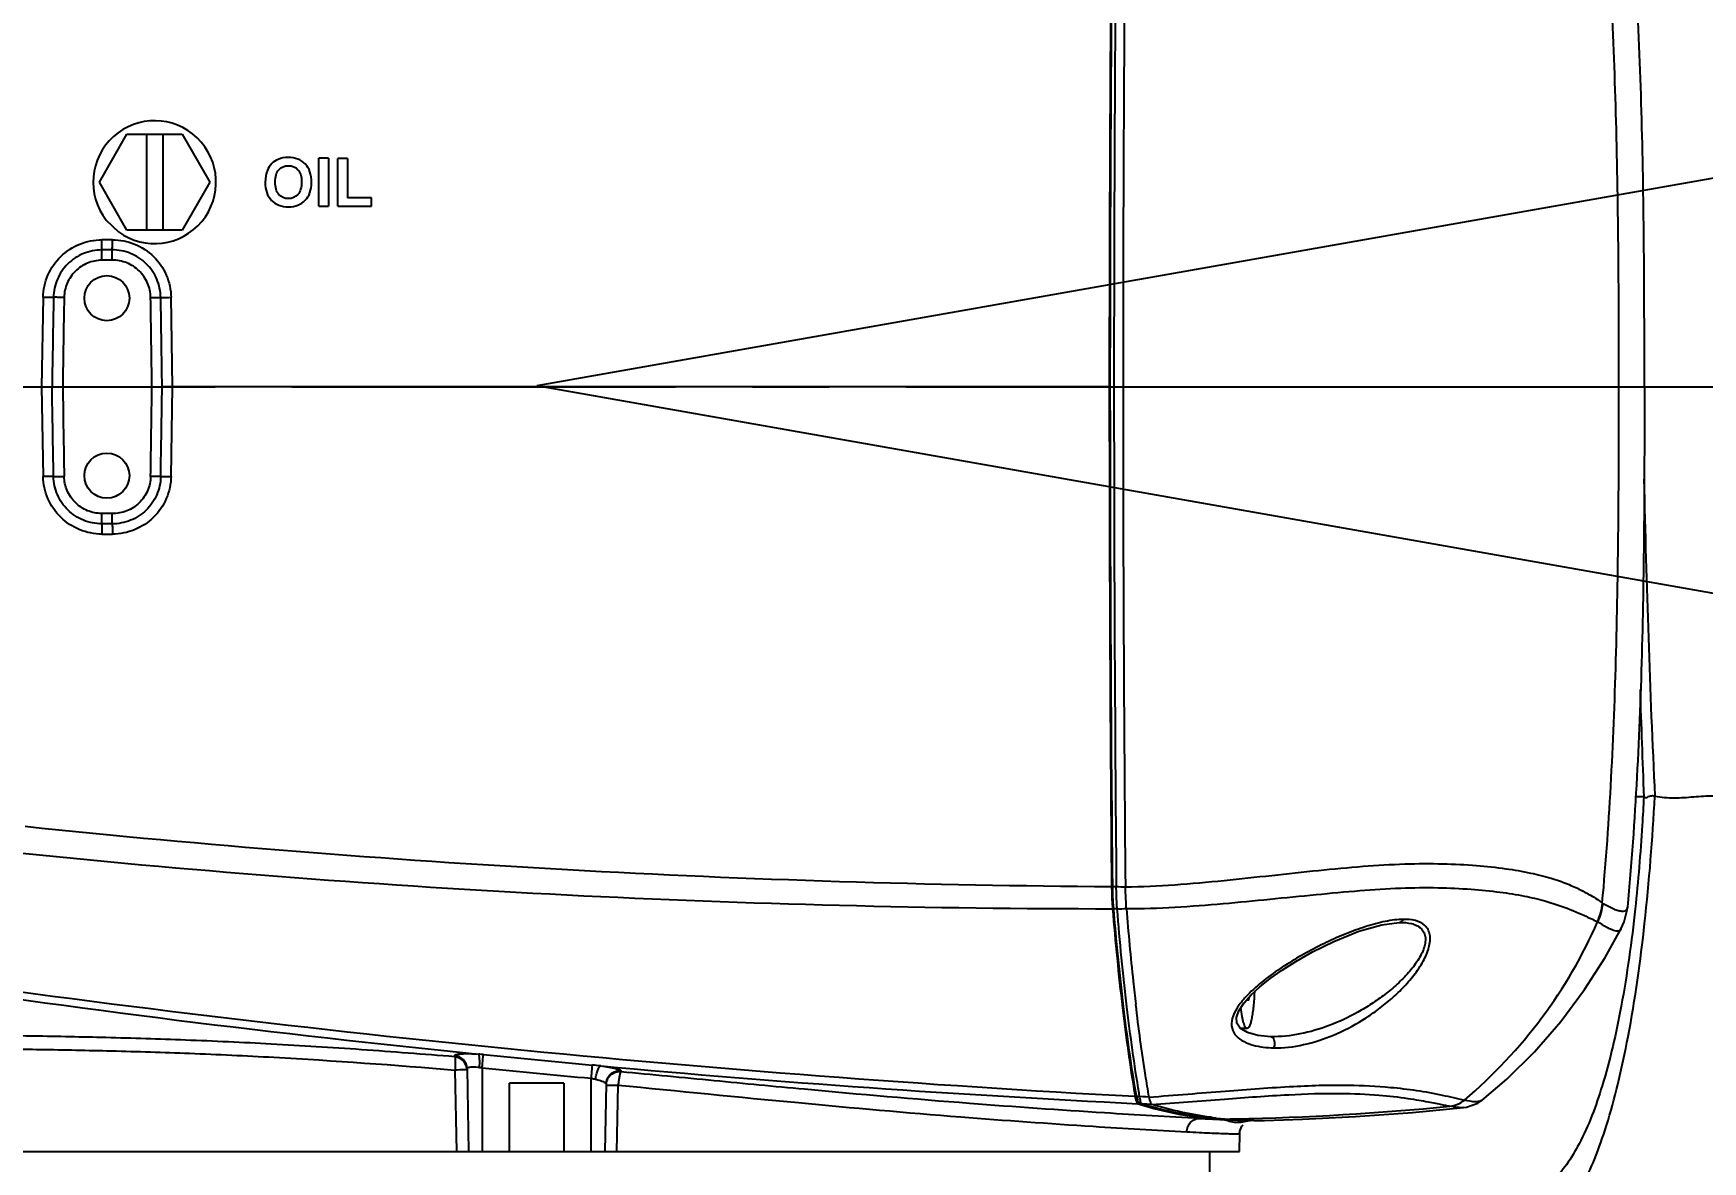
# Model space of a CAD drawing. Header units: millimetres. Extents: x 5828 to 6704, y 123 to 421.
# Drawn here: x 6604.49 to 6612.64, y 230.58 to 236.09 of the extents above; entities that cross this region are included whole.
import ezdxf

# ---------------------------------------------------------------- set-up
doc = ezdxf.new("R2010")
doc.units = ezdxf.units.MM
doc.linetypes.add('CENTER', pattern=[0.6, 0.375, -0.075, 0.075, -0.075])
for name, color, linetype in [('中心线', 7, 'Continuous'), ('外形图', 7, 'Continuous'), ('尺寸标注', 7, 'Continuous'), ('运动范围', 7, 'Continuous')]:
    doc.layers.add(name, color=color, linetype=linetype)
doc.styles.add('微软雅黑', font='msyh.ttc', dxfattribs={"height": 1.5})
doc.dimstyles.new('尺寸标注_1_15比例', dxfattribs={"dimtxt": 1.5, "dimasz": 1.25, "dimexe": 0.5, "dimexo": 0.4, "dimgap": 0.5, "dimtad": 1, "dimdec": 1, "dimlfac": 15, "dimdsep": 46, "dimtxsty": '微软雅黑', "dimcen": 0.09, "dimadec": 0, "dimazin": 0, "dimtp": 0.01, "dimtm": 0.01, "dimtfac": 1, "dimtdec": 1, "dimtofl": 0, "dimtmove": 0, "dimatfit": 3, "dimfxl": 1, "dimtolj": 1, "dimarcsym": 0})

# ---------------------------------------------------------------- blocks, each defined once
blk = doc.blocks.new('*D964')
at = {"layer": 'Defpoints', "color": 0}
for p in [(6599.8696, 245.0776), (6642.7754, 240.6831), (6560.7519, 234.3658), (6606.9481, 234.3718), (6651.9644, 234.3658)]:
    blk.add_point(p, dxfattribs=at)
at = {"layer": '尺寸标注', "color": 0, "lineweight": -2}
blk.add_arc((6606.914, 234.3658), 12.8206, 15.57922, 174.41148, dxfattribs=at)
at = {"layer": '尺寸标注', "color": 0}
for points in [[(6619.0604, 237.7629), (6619.4668, 237.8551), (6619.5402, 236.59)], [(6593.9463, 235.6245), (6594.3625, 235.6042), (6594.0935, 234.3658)]]:
    blk.add_solid(points, dxfattribs=at)
at = {"layer": '尺寸标注', "color": 0, "insert": (6607.3758, 248.4579), "char_height": 1.5, "attachment_point": 5, "rotation": 358.12332, "style": '微软雅黑'}
blk.add_mtext('\\A1;-\\A1;170%%d', dxfattribs=at)
blk = doc.blocks.new('*D965')
at = {"layer": 'Defpoints', "color": 0}
for p in [(6560.7519, 234.3658), (6606.9481, 234.3718), (6651.9644, 234.3658), (6642.7754, 228.0485), (6600.0932, 223.893)]:
    blk.add_point(p, dxfattribs=at)
at = {"layer": '尺寸标注', "color": 0, "lineweight": -2}
blk.add_arc((6606.9821, 234.3658), 12.5355, 185.71574, 344.27495, dxfattribs=at)
at = {"layer": '尺寸标注', "color": 0}
for points in [[(6594.717, 233.1277), (6594.3009, 233.107), (6594.4466, 234.3658)], [(6619.2515, 230.922), (6618.8453, 231.0148), (6619.3268, 232.187)]]:
    blk.add_solid(points, dxfattribs=at)
at = {"layer": '尺寸标注', "color": 0, "insert": (6606.0001, 223.1523), "char_height": 1.5, "attachment_point": 5, "rotation": 354.99535, "style": '微软雅黑'}
blk.add_mtext('\\A1;+\\A1;170%%d', dxfattribs=at)

msp = doc.modelspace()

# ---------------------------------------------------------------- linework, layer by layer
at = {"layer": '中心线', "linetype": 'CENTER', "ltscale": 5}
msp.add_line((6560.7519, 234.3658), (6651.9644, 234.3658), dxfattribs=at)
at = {"layer": '外形图'}
for p, q in [((6604.8114, 235.3658), (6604.9464, 235.5996)), ((6604.9464, 235.5996), (6605.2164, 235.5996)), ((6605.0414, 235.5996), (6605.0414, 235.132)), ((6605.1214, 235.5996), (6605.1214, 235.132)), ((6605.2164, 235.5996), (6605.3514, 235.3658)), ((6605.8835, 235.2491), (6605.8835, 235.4825)), ((6605.9306, 235.4825), (6605.8835, 235.4825)), ((6605.9306, 235.4825), (6605.9306, 235.2491)), ((6605.9768, 235.2491), (6605.9768, 235.4806)), ((6606.0239, 235.4806), (6605.9768, 235.4806)), ((6606.0239, 235.4806), (6606.0239, 235.2884)), ((6604.9464, 235.132), (6604.8114, 235.3658)), ((6605.3514, 235.3658), (6605.2164, 235.132)), ((6606.141, 235.2884), (6606.0239, 235.2884)), ((6606.141, 235.2491), (6606.141, 235.2884)), ((6605.8835, 235.2491), (6605.9306, 235.2491)), ((6605.9768, 235.2491), (6606.141, 235.2491)), ((6604.8453, 235.1807), (6604.9057, 235.1227)), ((6605.2164, 235.132), (6604.9464, 235.132)), ((6604.8752, 235.0845), (6604.8238, 235.0845)), ((6604.8742, 235.0347), (6604.8228, 235.0346)), ((6604.8231, 234.9843), (6604.8228, 235.0346)), ((6604.8746, 234.9847), (6604.8231, 234.9843)), ((6604.8746, 234.9847), (6604.8742, 235.0348)), ((6604.5371, 234.8032), (6604.5294, 234.3658)), ((6605.1694, 234.3658), (6605.1618, 234.8033)), ((6603.7814, 234.3658), (6605.1181, 234.3658)), ((6604.5294, 234.3658), (6604.5371, 233.9284)), ((6605.1618, 233.9283), (6605.1694, 234.3658)), ((6609.7457, 234.3658), (6605.1694, 234.3658)), ((6609.7488, 234.3658), (6612.3601, 234.3658)), ((6604.8228, 233.697), (6604.8231, 233.7473)), ((6604.8746, 233.7469), (6604.8231, 233.7473)), ((6604.8742, 233.6968), (6604.8746, 233.7469)), ((6604.8742, 233.6968), (6604.8228, 233.697)), ((6604.8238, 233.6471), (6604.8752, 233.6471)), ((6612.3575, 232.3644), (6612.3126, 232.3645)), ((6609.7648, 231.825), (6609.7646, 231.8264)), ((6609.7647, 231.825), (6609.7647, 231.825)), ((6612.2771, 231.8247), (6612.2771, 231.8246)), ((6611.1624, 231.7503), (6611.1633, 231.7503)), ((6612.2454, 231.7172), (6612.2454, 231.7171)), ((6610.4277, 231.3705), (6610.4156, 231.3705)), ((6610.4277, 231.3705), (6610.4291, 231.3858)), ((6610.4191, 231.2325), (6610.3881, 231.2325)), ((6610.5359, 231.1924), (6610.5349, 231.1924)), ((6606.5476, 231.1006), (6606.5476, 231.0943)), ((6606.5489, 231.0296), (6606.5557, 230.6325)), ((6606.6077, 231.036), (6606.6148, 230.6325)), ((6606.6814, 231.0405), (6606.6814, 230.6325)), ((6607.0814, 230.9658), (6606.8148, 230.9658)), ((6606.8148, 230.6325), (6606.8148, 230.9658)), ((6607.0814, 230.9658), (6607.0814, 230.6325)), ((6607.2148, 230.6325), (6607.2148, 230.9895)), ((6607.2872, 230.9615), (6607.2814, 230.6325)), ((6607.3593, 231.0211), (6607.3594, 231.0264)), ((6607.3405, 230.6325), (6607.346, 230.9561)), ((6609.8705, 230.9103), (6609.872, 230.9013)), ((6609.8747, 230.9115), (6609.8742, 230.9148)), ((6609.8742, 230.9146), (6609.8747, 230.9115)), ((6609.8918, 230.9133), (6609.8913, 230.9165)), ((6609.8919, 230.9141), (6609.8914, 230.9174)), ((6609.894, 230.9002), (6609.8918, 230.9133)), ((6609.9399, 230.8977), (6609.894, 230.9)), ((6611.4815, 230.8828), (6611.4809, 230.8829)), ((6611.5671, 230.882), (6611.5671, 230.882)), ((6609.8855, 230.8654), (6609.8989, 230.8616)), ((6609.8855, 230.8654), (6609.8989, 230.8611)), ((6609.8999, 230.8652), (6609.9049, 230.8644)), ((6609.9533, 230.862), (6609.9049, 230.8644)), ((6609.921, 230.8636), (6609.905, 230.8644)), ((6609.9533, 230.862), (6609.921, 230.8636)), ((6610.2457, 230.7982), (6610.2403, 230.7989)), ((6610.246, 230.7981), (6610.2403, 230.7989)), ((6611.4093, 230.853), (6611.4099, 230.8529)), ((6611.4769, 230.8462), (6611.4762, 230.8461)), ((6610.2665, 230.7913), (6610.2451, 230.794)), ((6610.2653, 230.7913), (6610.2451, 230.7939)), ((6610.2665, 230.7913), (6610.2451, 230.7934)), ((6610.2653, 230.7913), (6610.2451, 230.7933)), ((6610.2623, 230.7905), (6610.2468, 230.7918)), ((6610.2653, 230.7914), (6610.3625, 230.7854)), ((6610.2671, 230.7955), (6610.2658, 230.7957)), ((6610.3099, 230.7901), (6610.2665, 230.7913)), ((6610.2681, 230.7951), (6610.2668, 230.7952)), ((6610.3735, 230.7852), (6610.3621, 230.7859)), ((6610.3739, 230.785), (6610.3625, 230.7854)), ((6610.3739, 230.7856), (6610.3626, 230.7864)), ((6610.3814, 230.6325), (6610.383, 230.7205)), ((6610.4513, 230.7831), (6610.4185, 230.7835)), ((6610.4367, 230.7831), (6610.4186, 230.7835)), ((6610.4515, 230.783), (6610.4367, 230.7831)), ((6603.5148, 230.6325), (6606.8148, 230.6325)), ((6606.8148, 230.6325), (6607.0814, 230.6325)), ((6607.0814, 230.6325), (6610.3814, 230.6325)), ((6610.2358, 230.6325), (6610.2358, 230.5325))]:
    msp.add_line(p, q, dxfattribs=at)
for points in [[(6609.7604, 236.8051), (6609.7538, 235.9276), (6609.75, 235.0991), (6609.7488, 234.3658)], [(6609.7488, 234.3658), (6609.75, 233.6344), (6609.7538, 232.8059), (6609.7604, 231.9265)], [(6612.2454, 231.7171), (6612.2613, 231.7534), (6612.2757, 231.8123), (6612.2771, 231.8246)], [(6610.4034, 231.3568), (6610.4385, 231.3964), (6610.4812, 231.4361), (6610.5316, 231.4765), (6610.5897, 231.5177), (6610.6564, 231.56), (6610.7387, 231.6066), (6610.8429, 231.6578), (6610.9653, 231.7072), (6611.0775, 231.7394), (6611.1624, 231.7503)], [(6611.5671, 230.882), (6611.6873, 230.9843), (6611.8234, 231.1185), (6611.9517, 231.2664), (6612.0677, 231.4224), (6612.1679, 231.5788), (6612.2455, 231.7172)], [(6610.4213, 231.2126), (6610.385, 231.2343), (6610.3682, 231.259), (6610.3669, 231.2857), (6610.3787, 231.3187), (6610.4034, 231.3568)], [(6610.5349, 231.1924), (6610.472, 231.1983), (6610.4213, 231.2126)], [(6609.9399, 230.8976), (6609.9246, 230.8984), (6609.9093, 230.8993), (6609.894, 230.9002)], [(6611.4769, 230.8462), (6611.4917, 230.8483), (6611.5468, 230.8682), (6611.5672, 230.882)], [(6610.5044, 230.7834), (6610.69, 230.7893), (6610.9482, 230.8022), (6611.2271, 230.8225), (6611.4762, 230.8462)], [(6610.383, 230.7205), (6610.3839, 230.7305), (6610.3936, 230.7553), (6610.3993, 230.7613)]]:
    msp.add_lwpolyline(points, dxfattribs=at)
for centre in [(6604.8481, 234.7991), (6604.8481, 233.9325)]:
    msp.add_circle(centre, 0.11, dxfattribs=at)
for centre, radius, start, end in [((6880.7099, 234.335), 270.9642, 179.477504, 179.993478), ((6901.5896, 234.2038), 291.8406, 179.489315, 179.968188), ((6879.8854, 234.3278), 270.117, 179.474323, 179.991944), ((6877.8262, 234.3168), 268.0135, 179.467676, 179.989527), ((6605.0814, 235.3658), 0.3, 234.14352, 218.09237), ((6731.6557, 232.6205), 127.0351, 179.015669, 179.212808), ((6531.5102, 233.5517), 73.5624, 0.634095, 0.974389), ((6456.6583, 232.2461), 148.475, 0.818016, 0.986727), ((6731.6437, 236.1109), 127.023, 180.787183, 180.984339), ((6531.5082, 235.1799), 73.5644, 359.025616, 359.365901), ((6457.766, 236.4685), 147.3671, 359.012483, 359.182462), ((6904.0898, 234.5046), 294.3442, 180.027014, 180.502003), ((6877.9856, 234.4161), 268.2365, 180.010742, 180.531756), ((6903.233, 234.5125), 293.4646, 180.028647, 180.505087), ((6878.3047, 234.4176), 268.492, 180.011048, 180.531969), ((6672.0429, 235.1887), 59.6986, 181.222528, 182.709004), ((6667.3382, 234.6035), 55.0263, 181.7865, 182.33213), ((6610.1473, 286.9761), 55.0519, 264.05832, 269.59382), ((6609.7552, 284.1415), 52.3239, 264.16517, 270.00716), ((6611.3684, 231.9394), 1.6114, 180.48853, 183.10887), ((6611.0984, 231.926), 1.341, 183.161, 184.33593), ((6610.9834, 231.9175), 1.2258, 184.347, 184.68052), ((6623.0342, 232.887), 13.2484, 184.62843, 186.1682), ((6611.1977, 231.2754), 0.4905, 91.94687, 94.21049), ((6612.8541, 292.4418), 61.6462, 261.477886, 264.237058), ((6613.5389, 299.313), 68.5099, 261.761648, 266.931843), ((6621.2377, 232.6946), 11.4416, 186.17672, 186.74612), ((6610.7721, 231.0536), 0.4903, 137.47782, 138.8004), ((6610.8191, 231.0104), 0.5541, 136.02495, 137.47289), ((6606.5381, 229.596), 1.5164, 84.3257, 85.23402), ((6612.6654, 290.7561), 59.9499, 264.277686, 264.789161), ((6607.0548, 229.2604), 1.8013, 83.41163, 84.71455), ((6613.0315, 294.3875), 63.6, 264.794622, 267.164685), ((6606.5427, 231.0284), 0.0651, 1.01279, 6.52463), ((6612.5374, 289.4464), 58.6987, 264.274453, 264.797417), ((6607.352, 230.955), 0.065, 174.38721, 178.9892), ((6610.0415, 230.9142), 0.1479, 191.17573, 192.92492), ((6611.3962, 230.9854), 0.133, 275.67984, 309.59623), ((6611.3968, 230.9853), 0.133, 275.68098, 309.59075), ((6610.4043, 232.4899), 1.7054, 252.76112, 264.70081), ((6610.5414, 232.8804), 2.1031, 261.92666, 262.49749), ((6610.0883, 244.3421), 13.5538, 271.15878, 275.59588), ((6610.9956, 246.3577), 15.5853, 267.02767, 267.29658), ((6610.3872, 232.3281), 1.5427, 265.3536, 266.5052), ((6610.4667, 232.3006), 1.5186, 262.48231, 264.07162), ((6610.0901, 244.2873), 13.499, 270.93297, 271.1558), ((6610.4544, 232.3104), 1.5273, 264.57254, 266.53867), ((6610.3747, 230.9116), 0.1372, 261.85414, 276.26907), ((6610.4578, 232.3804), 1.5974, 266.97624, 268.59457), ((6610.464, 232.471), 1.688, 269.57535, 271.37276)]:
    msp.add_arc(centre, radius, start, end, dxfattribs=at)
for points, knots in [([(6612.2357, 234.3658), (6612.2358, 234.7982), (6612.232, 235.6389), (6612.1916, 236.4794), (6612.1543, 236.8861)], [0, 0, 0, 0, 0.51424, 1, 1, 1, 1]), ([(6612.3601, 234.3658), (6612.3601, 234.788), (6612.3582, 235.6356), (6612.3165, 236.4831), (6612.2771, 236.9067)], [0, 0, 0, 0, 0.498049, 1, 1, 1, 1]), ([(6604.5371, 234.8032), (6604.5377, 234.8401), (6604.5538, 234.9142), (6604.6177, 235.0077), (6604.7125, 235.0698), (6604.7869, 235.0845), (6604.8238, 235.0845)], [0, 0, 0, 0, 0.24994, 0.500013, 0.750085, 1, 1, 1, 1]), ([(6604.8228, 235.0346), (6604.8233, 235.0408), (6604.8235, 235.0574), (6604.8237, 235.074), (6604.8238, 235.0845)], [0, 0, 0, 0, 0.373859, 1, 1, 1, 1]), ([(6604.8742, 235.0347), (6604.8748, 235.0409), (6604.875, 235.0575), (6604.8752, 235.0741), (6604.8752, 235.0845)], [0, 0, 0, 0, 0.375629, 1, 1, 1, 1]), ([(6604.8752, 235.0845), (6604.9121, 235.0845), (6604.9865, 235.0698), (6605.0812, 235.0078), (6605.1452, 234.9143), (6605.1612, 234.8401), (6605.1618, 234.8033)], [0, 0, 0, 0, 0.24995, 0.499968, 0.750005, 1, 1, 1, 1]), ([(6604.8228, 235.0346), (6604.7925, 235.0345), (6604.7313, 235.0224), (6604.6537, 234.971), (6604.6011, 234.8943), (6604.5881, 234.8333), (6604.5876, 234.803)], [0, 0, 0, 0, 0.250016, 0.500013, 0.750001, 1, 1, 1, 1]), ([(6604.8231, 234.9843), (6604.7995, 234.9842), (6604.7517, 234.9745), (6604.6912, 234.9341), (6604.65, 234.8742), (6604.6397, 234.8265), (6604.6394, 234.8028)], [0, 0, 0, 0, 0.249998, 0.500027, 0.750042, 1, 1, 1, 1]), ([(6605.1112, 234.8029), (6605.1107, 234.8334), (6605.0975, 234.8947), (6605.0445, 234.9717), (6604.9662, 235.023), (6604.9047, 235.0349), (6604.8742, 235.0348)], [0, 0, 0, 0, 0.250019, 0.499987, 0.749962, 1, 1, 1, 1]), ([(6605.062, 234.8027), (6605.0617, 234.8266), (6605.0512, 234.875), (6605.009, 234.9355), (6604.9473, 234.9758), (6604.8986, 234.9849), (6604.8746, 234.9847)], [0, 0, 0, 0, 0.249937, 0.499937, 0.749988, 1, 1, 1, 1]), ([(6604.5876, 234.803), (6604.5815, 234.8027), (6604.5646, 234.8029), (6604.5478, 234.803), (6604.5371, 234.8032)], [0, 0, 0, 0, 0.36304, 1, 1, 1, 1]), ([(6604.6394, 234.8028), (6604.6284, 234.803), (6604.6111, 234.8031), (6604.5939, 234.8034), (6604.5876, 234.803)], [0, 0, 0, 0, 0.63608, 1, 1, 1, 1]), ([(6605.062, 234.8027), (6605.0672, 234.8028), (6605.0836, 234.803), (6605.1, 234.8032), (6605.1112, 234.8029)], [0, 0, 0, 0, 0.313741, 1, 1, 1, 1]), ([(6605.1112, 234.8029), (6605.114, 234.8029), (6605.1309, 234.8028), (6605.1477, 234.803), (6605.1618, 234.8033)], [0, 0, 0, 0, 0.163445, 1, 1, 1, 1]), ([(6605.1694, 234.3658), (6605.164, 234.3658), (6605.1469, 234.3658), (6605.1298, 234.3658), (6605.1181, 234.3658)], [0, 0, 0, 0, 0.317824, 1, 1, 1, 1]), ([(6612.1543, 231.8455), (6612.1916, 232.2522), (6612.232, 233.0927), (6612.2358, 233.9334), (6612.2357, 234.3658)], [0, 0, 0, 0, 0.48576, 1, 1, 1, 1]), ([(6612.3601, 234.3658), (6612.3601, 233.9436), (6612.3582, 233.0959), (6612.3165, 232.2484), (6612.2771, 231.8247)], [0, 0, 0, 0, 0.498049, 1, 1, 1, 1]), ([(6604.5876, 233.9286), (6604.5815, 233.9289), (6604.5646, 233.9287), (6604.5478, 233.9286), (6604.5371, 233.9284)], [0, 0, 0, 0, 0.363038, 1, 1, 1, 1]), ([(6604.8238, 233.6471), (6604.7869, 233.6471), (6604.7125, 233.6618), (6604.6177, 233.7238), (6604.5538, 233.8174), (6604.5377, 233.8915), (6604.5371, 233.9284)], [0, 0, 0, 0, 0.249909, 0.499992, 0.750074, 1, 1, 1, 1]), ([(6604.5876, 233.9286), (6604.5938, 233.9282), (6604.6111, 233.9285), (6604.6284, 233.9286), (6604.6394, 233.9288)], [0, 0, 0, 0, 0.363771, 1, 1, 1, 1]), ([(6604.8228, 233.697), (6604.7925, 233.6971), (6604.7313, 233.7092), (6604.6537, 233.7606), (6604.6011, 233.8373), (6604.5881, 233.8983), (6604.5876, 233.9286)], [0, 0, 0, 0, 0.250016, 0.500013, 0.750002, 1, 1, 1, 1]), ([(6604.8231, 233.7473), (6604.7995, 233.7478), (6604.7516, 233.7569), (6604.6913, 233.7976), (6604.6497, 233.8573), (6604.64, 233.9051), (6604.6394, 233.9288)], [0, 0, 0, 0, 0.250024, 0.500037, 0.75003, 1, 1, 1, 1]), ([(6605.1112, 233.9287), (6605.1107, 233.8982), (6605.0975, 233.8369), (6605.0445, 233.7599), (6604.9662, 233.7086), (6604.9047, 233.6968), (6604.8742, 233.6968)], [0, 0, 0, 0, 0.250018, 0.499984, 0.749959, 1, 1, 1, 1]), ([(6605.062, 233.9289), (6605.0614, 233.905), (6605.0514, 233.8565), (6605.0089, 233.7962), (6604.9473, 233.7556), (6604.8986, 233.747), (6604.8746, 233.7469)], [0, 0, 0, 0, 0.24996, 0.499946, 0.749971, 1, 1, 1, 1]), ([(6605.1618, 233.9283), (6605.1612, 233.8915), (6605.1452, 233.8173), (6605.0812, 233.7238), (6604.9865, 233.6618), (6604.9121, 233.6471), (6604.8752, 233.6471)], [0, 0, 0, 0, 0.249984, 0.500021, 0.750046, 1, 1, 1, 1]), ([(6605.1112, 233.9287), (6605.1085, 233.9286), (6605.0921, 233.9285), (6605.0757, 233.9287), (6605.062, 233.9289)], [0, 0, 0, 0, 0.163563, 1, 1, 1, 1]), ([(6605.1112, 233.9287), (6605.114, 233.9287), (6605.1309, 233.9288), (6605.1477, 233.9286), (6605.1618, 233.9283)], [0, 0, 0, 0, 0.163435, 1, 1, 1, 1]), ([(6604.8228, 233.697), (6604.8233, 233.6908), (6604.8235, 233.6742), (6604.8237, 233.6576), (6604.8238, 233.6471)], [0, 0, 0, 0, 0.373858, 1, 1, 1, 1]), ([(6604.8742, 233.6968), (6604.8748, 233.6906), (6604.875, 233.674), (6604.8752, 233.6575), (6604.8752, 233.6471)], [0, 0, 0, 0, 0.376858, 1, 1, 1, 1]), ([(6611.5347, 230.2277), (6611.5567, 230.2277), (6611.6007, 230.2283), (6611.6664, 230.2319), (6611.7318, 230.2373), (6611.7971, 230.2439), (6611.8657, 230.2552), (6611.9341, 230.2967), (6611.9981, 230.3681), (6612.0612, 230.469), (6612.1223, 230.602), (6612.1804, 230.7686), (6612.2348, 230.9692), (6612.3042, 231.2971), (6612.3694, 231.7667), (6612.4003, 232.1595), (6612.4112, 232.3671)], [0, 0, 0, 0, 0.025771, 0.051444, 0.077024, 0.102523, 0.128368, 0.157509, 0.19395, 0.239705, 0.296218, 0.364841, 0.445959, 0.539213, 0.756799, 1, 1, 1, 1]), ([(6612.3569, 232.3644), (6612.3547, 232.3179), (6612.3445, 232.1353), (6612.3294, 231.9529), (6612.3149, 231.8173)], [0, 0, 0, 0, 0.254451, 1, 1, 1, 1]), ([(6612.3569, 232.3645), (6612.3606, 232.3619), (6612.3696, 232.3572), (6612.3779, 232.3633), (6612.3805, 232.3667)], [0, 0, 0, 0, 0.517257, 1, 1, 1, 1]), ([(6612.3805, 232.3667), (6612.3868, 232.3682), (6612.3966, 232.3701), (6612.408, 232.3695), (6612.411, 232.3671)], [0, 0, 0, 0, 0.632929, 1, 1, 1, 1]), ([(6612.4112, 232.3671), (6612.4428, 232.3622), (6612.4905, 232.3571), (6612.5539, 232.3603), (6612.6012, 232.364), (6612.6476, 232.3675), (6612.6844, 232.3693), (6612.7094, 232.3692), (6612.7229, 232.3681), (6612.7304, 232.3664), (6612.7351, 232.3641), (6612.7351, 232.3628)], [0, 0, 0, 0, 0.293941, 0.439177, 0.583819, 0.730597, 0.867595, 0.921697, 0.962472, 0.98846, 1, 1, 1, 1]), ([(6609.8243, 231.9248), (6609.9852, 231.9257), (6610.2244, 231.9465), (6610.5382, 231.98), (6610.7646, 232.0048), (6610.9808, 232.0253), (6611.1834, 232.0377), (6611.3685, 232.0388), (6611.5331, 232.0302), (6611.6762, 232.0151), (6611.7979, 231.9946), (6611.8989, 231.9696), (6611.9803, 231.9413), (6612.0442, 231.9128), (6612.0926, 231.8866), (6612.1279, 231.8649), (6612.1469, 231.8515), (6612.1543, 231.8455)], [0, 0, 0, 0, 0.203753, 0.303169, 0.399699, 0.491956, 0.578154, 0.656503, 0.726117, 0.78674, 0.838594, 0.882196, 0.918283, 0.947561, 0.970602, 0.987888, 1, 1, 1, 1]), ([(6609.7646, 231.8264), (6609.764, 231.8344), (6609.7617, 231.8677), (6609.7606, 231.9011), (6609.7604, 231.9265)], [0, 0, 0, 0, 0.238561, 1, 1, 1, 1]), ([(6609.7604, 231.9265), (6609.7604, 231.9265), (6609.7604, 231.9264), (6609.7605, 231.9264), (6609.7605, 231.9264)], [0, 0, 0, 0, 0.405901, 1, 1, 1, 1]), ([(6609.7605, 231.9264), (6609.7611, 231.926), (6609.7631, 231.926), (6609.767, 231.9256), (6609.7728, 231.9256), (6609.7773, 231.9255), (6609.7799, 231.9255)], [0, 0, 0, 0, 0.103855, 0.305227, 0.601076, 1, 1, 1, 1]), ([(6609.7606, 231.9267), (6609.7607, 231.918), (6609.7613, 231.8846), (6609.763, 231.8512), (6609.765, 231.8265)], [0, 0, 0, 0, 0.259385, 1, 1, 1, 1]), ([(6609.7842, 231.8175), (6609.7836, 231.826), (6609.7812, 231.862), (6609.7801, 231.8981), (6609.7799, 231.9255)], [0, 0, 0, 0, 0.237842, 1, 1, 1, 1]), ([(6609.8289, 231.8179), (6609.8285, 231.8264), (6609.827, 231.862), (6609.8255, 231.8976), (6609.8243, 231.9248)], [0, 0, 0, 0, 0.237916, 1, 1, 1, 1]), ([(6609.8289, 231.8179), (6609.987, 231.8175), (6610.2968, 231.8398), (6610.6761, 231.8795), (6610.965, 231.9065), (6611.1637, 231.9201), (6611.3454, 231.9217), (6611.5071, 231.9143), (6611.648, 231.9007), (6611.7681, 231.8817), (6611.868, 231.8584), (6611.9663, 231.8273), (6612.0513, 231.7924), (6612.1085, 231.7646), (6612.1289, 231.7547)], [0, 0, 0, 0, 0.203725, 0.399338, 0.491443, 0.577563, 0.655795, 0.72536, 0.786049, 0.838039, 0.881838, 0.918135, 0.970758, 1, 1, 1, 1]), ([(6609.7617, 231.8175), (6609.775, 231.6561), (6609.8047, 231.3529), (6609.8467, 231.0511), (6609.8705, 230.9103)], [0, 0, 0, 0, 0.531465, 1, 1, 1, 1]), ([(6609.8742, 230.9146), (6609.8502, 231.0558), (6609.8079, 231.3587), (6609.778, 231.663), (6609.7647, 231.825)], [0, 0, 0, 0, 0.468238, 1, 1, 1, 1]), ([(6609.7651, 231.825), (6609.7784, 231.663), (6609.8083, 231.3587), (6609.8507, 231.0559), (6609.8747, 230.9149)], [0, 0, 0, 0, 0.532038, 1, 1, 1, 1]), ([(6609.7651, 231.8237), (6609.7654, 231.8229), (6609.7681, 231.8194), (6609.7728, 231.8183), (6609.7763, 231.8178)], [0, 0, 0, 0, 0.187973, 1, 1, 1, 1]), ([(6609.8913, 230.9165), (6609.868, 231.0564), (6609.8264, 231.3561), (6609.7971, 231.6573), (6609.7842, 231.8174)], [0, 0, 0, 0, 0.468813, 1, 1, 1, 1]), ([(6612.3149, 231.8173), (6612.2978, 231.6578), (6612.258, 231.3665), (6612.1704, 230.9806), (6612.0744, 230.7212), (6611.9846, 230.5704), (6611.9197, 230.4909), (6611.8534, 230.4331), (6611.7657, 230.3878), (6611.6554, 230.3786), (6611.534, 230.3689), (6611.4551, 230.366), (6611.4165, 230.3658)], [0, 0, 0, 0, 0.2487, 0.45545, 0.613034, 0.674749, 0.726908, 0.77149, 0.810358, 0.877704, 0.940241, 1, 1, 1, 1]), ([(6612.2771, 231.8246), (6612.2768, 231.8213), (6612.2752, 231.8148), (6612.2646, 231.8042), (6612.2461, 231.8037), (6612.2261, 231.8089), (6612.1958, 231.8208), (6612.1728, 231.8343), (6612.1561, 231.8442)], [0, 0, 0, 0, 0.072024, 0.13762, 0.306203, 0.430003, 0.585646, 1, 1, 1, 1]), ([(6611.1616, 231.7646), (6611.1311, 231.7623), (6611.0679, 231.752), (6610.9738, 231.7229), (6610.877, 231.686), (6610.747, 231.6255), (6610.6199, 231.5539), (6610.5008, 231.4693), (6610.4455, 231.4212), (6610.4204, 231.3951)], [0, 0, 0, 0, 0.109224, 0.227542, 0.351317, 0.478805, 0.739449, 0.870595, 1, 1, 1, 1]), ([(6611.1633, 231.7503), (6611.1829, 231.7506), (6611.2116, 231.7488), (6611.2463, 231.7375), (6611.2675, 231.7244), (6611.2828, 231.7055), (6611.2906, 231.6816), (6611.2904, 231.6543), (6611.2806, 231.6136), (6611.2533, 231.562), (6611.2079, 231.5035), (6611.1532, 231.4484), (6611.0925, 231.3977), (6611.0279, 231.352), (6610.9387, 231.2982), (6610.8232, 231.2441), (6610.6804, 231.2022), (6610.5833, 231.1917), (6610.5359, 231.1924)], [0, 0, 0, 0, 0.052614, 0.076055, 0.097711, 0.118494, 0.140056, 0.163951, 0.190772, 0.251812, 0.319075, 0.389145, 0.460185, 0.53122, 0.601699, 0.739648, 0.872688, 1, 1, 1, 1]), ([(6610.5488, 231.138), (6610.5976, 231.1366), (6610.698, 231.1497), (6610.8448, 231.197), (6610.9628, 231.2587), (6611.0535, 231.3198), (6611.1191, 231.3718), (6611.1804, 231.4293), (6611.2351, 231.4917), (6611.2798, 231.5575), (6611.3056, 231.6152), (6611.3139, 231.6599), (6611.3131, 231.6898), (6611.3044, 231.7158), (6611.2827, 231.7436), (6611.2389, 231.7637), (6611.2011, 231.7654), (6611.181, 231.7656)], [0, 0, 0, 0, 0.124404, 0.255152, 0.391922, 0.462298, 0.533614, 0.605292, 0.676325, 0.744918, 0.807642, 0.835464, 0.860423, 0.882913, 0.904239, 0.9487, 1, 1, 1, 1]), ([(6611.1633, 231.7503), (6611.1671, 231.7504), (6611.1752, 231.7543), (6611.1794, 231.7616), (6611.181, 231.7656)], [0, 0, 0, 0, 0.469025, 1, 1, 1, 1]), ([(6611.481, 230.8829), (6611.6213, 231.0026), (6611.8737, 231.2703), (6612.0597, 231.5884), (6612.1311, 231.7538)], [0, 0, 0, 0, 0.505745, 1, 1, 1, 1]), ([(6612.2454, 231.7168), (6612.2443, 231.7145), (6612.2408, 231.71), (6612.2322, 231.7071), (6612.2215, 231.7077), (6612.2086, 231.7112), (6612.193, 231.7176), (6612.1664, 231.7312), (6612.1457, 231.7442), (6612.131, 231.7538)], [0, 0, 0, 0, 0.060743, 0.124059, 0.202826, 0.305398, 0.43466, 0.592637, 1, 1, 1, 1]), ([(6610.4032, 231.3765), (6610.3906, 231.362), (6610.3678, 231.3325), (6610.344, 231.2846), (6610.3404, 231.2339), (6610.365, 231.1924), (6610.4038, 231.1664), (6610.4489, 231.1496), (6610.498, 231.1406), (6610.5318, 231.1386), (6610.5488, 231.138)], [0, 0, 0, 0, 0.144894, 0.279743, 0.399149, 0.510336, 0.625094, 0.745693, 0.871178, 1, 1, 1, 1]), ([(6610.4546, 231.4105), (6610.4537, 231.3868), (6610.4515, 231.3528), (6610.4465, 231.3101), (6610.4422, 231.2839), (6610.4374, 231.2626), (6610.432, 231.2468), (6610.4269, 231.2365), (6610.4214, 231.2325), (6610.4191, 231.2325)], [0, 0, 0, 0, 0.38354, 0.550423, 0.694713, 0.812886, 0.902509, 0.963094, 1, 1, 1, 1]), ([(6609.94, 230.8976), (6609.9339, 230.9329), (6609.9093, 231.0834), (6609.889, 231.2346), (6609.8753, 231.3505)], [0, 0, 0, 0, 0.235028, 1, 1, 1, 1]), ([(6610.4191, 231.2325), (6610.4154, 231.2325), (6610.41, 231.2389), (6610.4056, 231.2484), (6610.3997, 231.2659), (6610.3939, 231.2946), (6610.3905, 231.3196), (6610.389, 231.3338)], [0, 0, 0, 0, 0.102332, 0.189254, 0.302702, 0.60628, 1, 1, 1, 1]), ([(6606.5476, 231.0943), (6606.3958, 231.1066), (6606.097, 231.1297), (6605.6586, 231.1571), (6605.2423, 231.1763), (6604.8558, 231.1883), (6604.5057, 231.195), (6604.1985, 231.1995), (6603.9719, 231.2058), (6603.8161, 231.2134), (6603.7471, 231.2193), (6603.7149, 231.2234)], [0, 0, 0, 0, 0.161082, 0.31692, 0.464652, 0.601811, 0.725962, 0.835007, 0.926818, 0.965704, 1, 1, 1, 1]), ([(6603.7637, 231.159), (6603.795, 231.1549), (6603.8623, 231.1486), (6604.0146, 231.1407), (6604.2365, 231.1352), (6604.5378, 231.1303), (6604.8818, 231.1238), (6605.2622, 231.112), (6605.8224, 231.0856), (6606.2545, 231.0544), (6606.5489, 231.0296)], [0, 0, 0, 0, 0.033917, 0.07265, 0.164037, 0.272709, 0.396787, 0.53409, 0.682175, 1, 1, 1, 1]), ([(6610.5359, 231.1924), (6610.5446, 231.1922), (6610.553, 231.1742), (6610.5536, 231.1552), (6610.5513, 231.1435), (6610.5488, 231.138)], [0, 0, 0, 0, 0.433725, 0.699988, 1, 1, 1, 1]), ([(6606.5476, 231.1006), (6606.5475, 231.1018), (6606.5505, 231.1047), (6606.5616, 231.1076), (6606.5849, 231.1099), (6606.6209, 231.1099), (6606.6488, 231.1084), (6606.6641, 231.1072)], [0, 0, 0, 0, 0.030408, 0.087682, 0.296103, 0.612219, 1, 1, 1, 1]), ([(6606.6077, 231.036), (6606.6075, 231.0517), (6606.5946, 231.0841), (6606.5633, 231.0991), (6606.5476, 231.1006)], [0, 0, 0, 0, 0.498541, 1, 1, 1, 1]), ([(6606.5476, 231.0943), (6606.5482, 231.0935), (6606.5489, 231.0911), (6606.5502, 231.0839), (6606.5507, 231.0707), (6606.5504, 231.0516), (6606.5495, 231.0373), (6606.5489, 231.0296)], [0, 0, 0, 0, 0.04351, 0.115312, 0.338509, 0.645822, 1, 1, 1, 1]), ([(6606.6074, 231.0358), (6606.6058, 231.0505), (6606.5917, 231.0796), (6606.5623, 231.0929), (6606.5476, 231.0943)], [0, 0, 0, 0, 0.49874, 1, 1, 1, 1]), ([(6606.6122, 231.0415), (6606.615, 231.0428), (6606.6223, 231.0446), (6606.6412, 231.0458), (6606.6572, 231.0443), (6606.6686, 231.0426)], [0, 0, 0, 0, 0.161916, 0.391264, 1, 1, 1, 1]), ([(6606.6688, 231.0426), (6606.6694, 231.0502), (6606.67, 231.0644), (6606.6696, 231.0835), (6606.6682, 231.0967), (6606.6661, 231.1039), (6606.6648, 231.1064), (6606.6641, 231.1072)], [0, 0, 0, 0, 0.348689, 0.652403, 0.8762, 0.950857, 1, 1, 1, 1]), ([(6606.6814, 231.0405), (6606.6822, 231.0481), (6606.6844, 231.0696), (6606.6864, 231.0911), (6606.688, 231.105)], [0, 0, 0, 0, 0.354037, 1, 1, 1, 1]), ([(6607.2148, 230.9895), (6607.2155, 230.9971), (6607.2175, 231.0186), (6607.2193, 231.0401), (6607.2207, 231.054)], [0, 0, 0, 0, 0.353535, 1, 1, 1, 1]), ([(6607.236, 230.985), (6607.237, 230.9929), (6607.2396, 231.0078), (6607.2454, 231.0277), (6607.2519, 231.0418), (6607.2583, 231.0489), (6607.2615, 231.0498)], [0, 0, 0, 0, 0.336587, 0.63456, 0.860534, 1, 1, 1, 1]), ([(6607.2615, 231.0498), (6607.2747, 231.0481), (6607.2984, 231.0447), (6607.326, 231.0394), (6607.3431, 231.0351), (6607.3517, 231.0321), (6607.357, 231.0298), (6607.3595, 231.0274), (6607.3594, 231.0264)], [0, 0, 0, 0, 0.391876, 0.706029, 0.824294, 0.912903, 0.970333, 1, 1, 1, 1]), ([(6606.6035, 231.0299), (6606.6006, 231.03), (6606.5824, 231.0301), (6606.5642, 231.0298), (6606.5489, 231.0296)], [0, 0, 0, 0, 0.159411, 1, 1, 1, 1]), ([(6606.6079, 231.0296), (6606.6079, 231.0297), (6606.6073, 231.0297), (6606.6066, 231.0298), (6606.6052, 231.0298), (6606.6041, 231.0299), (6606.6035, 231.0299)], [0, 0, 0, 0, 0.066946, 0.256372, 0.568003, 1, 1, 1, 1]), ([(6606.6077, 231.036), (6606.6077, 231.0365), (6606.6082, 231.039), (6606.6105, 231.0406), (6606.6122, 231.0415)], [0, 0, 0, 0, 0.212051, 1, 1, 1, 1]), ([(6607.236, 230.985), (6607.2396, 230.9841), (6607.2522, 230.9808), (6607.2646, 230.9768), (6607.273, 230.9729)], [0, 0, 0, 0, 0.285131, 1, 1, 1, 1]), ([(6607.273, 230.9729), (6607.2767, 230.9712), (6607.2819, 230.9687), (6607.2872, 230.9637), (6607.2872, 230.9615)], [0, 0, 0, 0, 0.653844, 1, 1, 1, 1]), ([(6607.2872, 230.9615), (6607.2873, 230.9705), (6607.2914, 230.9886), (6607.3079, 231.011), (6607.3319, 231.025), (6607.3504, 231.0272), (6607.3594, 231.0264)], [0, 0, 0, 0, 0.24928, 0.498907, 0.749257, 1, 1, 1, 1]), ([(6607.3593, 231.0211), (6607.3507, 231.0218), (6607.3331, 231.0198), (6607.31, 231.0072), (6607.2933, 230.9868), (6607.2882, 230.9699), (6607.2874, 230.9614)], [0, 0, 0, 0, 0.250458, 0.500603, 0.750294, 1, 1, 1, 1]), ([(6607.3593, 231.0211), (6607.3585, 231.0205), (6607.3573, 231.0183), (6607.3556, 231.014), (6607.3539, 231.0076), (6607.3513, 230.9961), (6607.3485, 230.9787), (6607.3468, 230.964), (6607.346, 230.9561)], [0, 0, 0, 0, 0.041023, 0.111083, 0.209675, 0.333881, 0.643372, 1, 1, 1, 1]), ([(6610.1875, 230.7934), (6610.0325, 230.8013), (6609.6577, 230.8233), (6609.0137, 230.8682), (6608.3781, 230.9233), (6607.8103, 230.9776), (6607.5113, 231.0064), (6607.3593, 231.0211)], [0, 0, 0, 0, 0.164055, 0.396976, 0.6824, 0.838504, 1, 1, 1, 1]), ([(6607.2871, 230.9561), (6607.2871, 230.9562), (6607.2876, 230.9562), (6607.2883, 230.9564), (6607.2897, 230.9564), (6607.2907, 230.9564), (6607.2913, 230.9564)], [0, 0, 0, 0, 0.067076, 0.256483, 0.568039, 1, 1, 1, 1]), ([(6607.2913, 230.9564), (6607.2942, 230.9565), (6607.3125, 230.9566), (6607.3307, 230.9564), (6607.346, 230.9561)], [0, 0, 0, 0, 0.158625, 1, 1, 1, 1]), ([(6607.346, 230.9561), (6607.6397, 230.9275), (6608.1972, 230.8715), (6608.971, 230.8028), (6609.6035, 230.7578), (6609.9718, 230.7359), (6610.1241, 230.7279)], [0, 0, 0, 0, 0.317584, 0.602948, 0.835939, 1, 1, 1, 1]), ([(6609.872, 230.9013), (6609.8723, 230.8996), (6609.8734, 230.8933), (6609.8748, 230.8872), (6609.876, 230.8828)], [0, 0, 0, 0, 0.277214, 1, 1, 1, 1]), ([(6609.8747, 230.9149), (6609.875, 230.9134), (6609.8759, 230.9082), (6609.8771, 230.9029), (6609.8781, 230.8992)], [0, 0, 0, 0, 0.277132, 1, 1, 1, 1]), ([(6609.8784, 230.8945), (6609.878, 230.8958), (6609.8766, 230.9014), (6609.8755, 230.9071), (6609.8747, 230.9115)], [0, 0, 0, 0, 0.232212, 1, 1, 1, 1]), ([(6609.876, 230.908), (6609.8765, 230.9072), (6609.879, 230.9037), (6609.8831, 230.9017), (6609.8863, 230.9009)], [0, 0, 0, 0, 0.230957, 1, 1, 1, 1]), ([(6609.876, 230.8828), (6609.8772, 230.8786), (6609.8791, 230.8725), (6609.8832, 230.8661), (6609.8855, 230.8654)], [0, 0, 0, 0, 0.64616, 1, 1, 1, 1]), ([(6609.8781, 230.8992), (6609.8784, 230.8982), (6609.8795, 230.8946), (6609.8808, 230.891), (6609.882, 230.8887)], [0, 0, 0, 0, 0.294825, 1, 1, 1, 1]), ([(6609.8999, 230.8653), (6609.8935, 230.8673), (6609.8835, 230.8769), (6609.8799, 230.8889), (6609.8784, 230.8945)], [0, 0, 0, 0, 0.537843, 1, 1, 1, 1]), ([(6609.882, 230.8887), (6609.8824, 230.8882), (6609.8834, 230.8864), (6609.8849, 230.8847), (6609.8862, 230.8843)], [0, 0, 0, 0, 0.320202, 1, 1, 1, 1]), ([(6609.8964, 230.8855), (6609.8962, 230.8866), (6609.8953, 230.8915), (6609.8945, 230.8964), (6609.894, 230.9002)], [0, 0, 0, 0, 0.229455, 1, 1, 1, 1]), ([(6609.9009, 230.8695), (6609.9006, 230.8703), (6609.8991, 230.8741), (6609.8981, 230.878), (6609.8973, 230.8811)], [0, 0, 0, 0, 0.204757, 1, 1, 1, 1]), ([(6609.9399, 230.8976), (6610.003, 230.9022), (6610.1273, 230.9118), (6610.3622, 230.9315), (6610.582, 230.9476), (6610.7828, 230.9561), (6610.9411, 230.9568), (6611.1367, 230.9471), (6611.326, 230.9201), (6611.4448, 230.8908), (6611.4809, 230.8829)], [0, 0, 0, 0, 0.122606, 0.241396, 0.456573, 0.549385, 0.630703, 0.763084, 0.928342, 1, 1, 1, 1]), ([(6609.9399, 230.8976), (6609.9418, 230.8891), (6609.9443, 230.8779), (6609.9487, 230.8659), (6609.9518, 230.8624), (6609.9533, 230.862)], [0, 0, 0, 0, 0.672971, 0.874923, 1, 1, 1, 1]), ([(6609.9533, 230.862), (6610.0716, 230.8702), (6610.2944, 230.8871), (6610.6011, 230.91), (6610.8538, 230.9185), (6611.0483, 230.9103), (6611.1762, 230.8958), (6611.2554, 230.8832), (6611.3006, 230.8751), (6611.3379, 230.8679), (6611.3643, 230.8625), (6611.382, 230.8588), (6611.3927, 230.8566), (6611.4005, 230.8549), (6611.4059, 230.8539), (6611.4082, 230.8532), (6611.4093, 230.853)], [0, 0, 0, 0, 0.243166, 0.458443, 0.630906, 0.761392, 0.857518, 0.894736, 0.925924, 0.951727, 0.972625, 0.981301, 0.988785, 0.995037, 0.997681, 1, 1, 1, 1]), ([(6611.5671, 230.882), (6611.5634, 230.8791), (6611.5529, 230.875), (6611.5235, 230.8733), (6611.499, 230.8782), (6611.4812, 230.8825)], [0, 0, 0, 0, 0.159691, 0.37225, 1, 1, 1, 1]), ([(6610.2451, 230.7933), (6610.2162, 230.7963), (6610.0995, 230.8114), (6609.9845, 230.8387), (6609.8999, 230.8652)], [0, 0, 0, 0, 0.246751, 1, 1, 1, 1]), ([(6609.905, 230.8644), (6609.9046, 230.8645), (6609.9027, 230.8658), (6609.9017, 230.8679), (6609.9009, 230.8695)], [0, 0, 0, 0, 0.179085, 1, 1, 1, 1]), ([(6610.2451, 230.7934), (6610.2167, 230.7963), (6610.1017, 230.8113), (6609.9883, 230.8383), (6609.9049, 230.8644)], [0, 0, 0, 0, 0.246496, 1, 1, 1, 1]), ([(6610.2403, 230.7989), (6610.1921, 230.8058), (6610.0954, 230.8226), (6610.0005, 230.8475), (6609.9533, 230.862)], [0, 0, 0, 0, 0.496463, 1, 1, 1, 1]), ([(6611.4762, 230.8461), (6611.4668, 230.8451), (6611.4445, 230.8469), (6611.4225, 230.8504), (6611.4099, 230.8529)], [0, 0, 0, 0, 0.422877, 1, 1, 1, 1]), ([(6610.1241, 230.7279), (6610.1243, 230.7366), (6610.1278, 230.7539), (6610.1419, 230.7757), (6610.1628, 230.7904), (6610.1794, 230.7936), (6610.1875, 230.7934)], [0, 0, 0, 0, 0.258834, 0.512777, 0.759243, 1, 1, 1, 1]), ([(6610.1241, 230.7279), (6610.1441, 230.7269), (6610.1815, 230.725), (6610.2339, 230.7225), (6610.2783, 230.7206), (6610.3149, 230.7193), (6610.3403, 230.7186), (6610.3567, 230.7184), (6610.3659, 230.7185), (6610.373, 230.7187), (6610.3783, 230.7191), (6610.3811, 230.7194), (6610.383, 230.72), (6610.383, 230.7205)], [0, 0, 0, 0, 0.231721, 0.433784, 0.605588, 0.746657, 0.856707, 0.900024, 0.935505, 0.963154, 0.982987, 0.995086, 1, 1, 1, 1]), ([(6610.2932, 230.7883), (6610.3037, 230.7876), (6610.3243, 230.7826), (6610.3448, 230.7773), (6610.3553, 230.7758)], [0, 0, 0, 0, 0.498441, 1, 1, 1, 1])]:
    msp.add_open_spline(points, degree=3, knots=knots, dxfattribs=at)
for points in [[(6605.6542, 235.4562), (6605.6449, 235.4467), (6605.6378, 235.436), (6605.6325, 235.4242)], [(6605.6844, 235.4772), (6605.6734, 235.4726), (6605.6634, 235.4656), (6605.6542, 235.4562)], [(6605.7347, 235.4864), (6605.7156, 235.4864), (6605.6989, 235.4833), (6605.6844, 235.4772)], [(6605.6882, 235.4262), (6605.7, 235.4395), (6605.7157, 235.4462), (6605.7352, 235.4462)], [(6605.8171, 235.4545), (6605.7964, 235.4758), (6605.7691, 235.4864), (6605.7347, 235.4864)], [(6605.7352, 235.4462), (6605.7546, 235.4462), (6605.77, 235.4395), (6605.7818, 235.4264)], [(6605.8482, 235.3655), (6605.8482, 235.4034), (6605.8378, 235.4331), (6605.8171, 235.4545)], [(6605.6325, 235.4242), (6605.6253, 235.408), (6605.6218, 235.3881), (6605.6218, 235.3644)], [(6605.6218, 235.3644), (6605.6218, 235.3271), (6605.632, 235.298), (6605.6525, 235.2768)], [(6605.6704, 235.366), (6605.6704, 235.3927), (6605.6763, 235.4128), (6605.6882, 235.4262)], [(6605.6886, 235.3058), (6605.6764, 235.3195), (6605.6704, 235.3395), (6605.6704, 235.366)], [(6605.7995, 235.3667), (6605.7995, 235.3396), (6605.7934, 235.3192), (6605.7813, 235.3056)], [(6605.7818, 235.4264), (6605.7936, 235.4132), (6605.7995, 235.3934), (6605.7995, 235.3667)], [(6605.8174, 235.277), (6605.8378, 235.2983), (6605.8482, 235.3278), (6605.8482, 235.3655)], [(6605.7352, 235.2854), (6605.7164, 235.2854), (6605.7008, 235.2921), (6605.6886, 235.3058)], [(6605.7813, 235.3056), (6605.7692, 235.2921), (6605.7539, 235.2854), (6605.7352, 235.2854)], [(6605.6525, 235.2768), (6605.6729, 235.2557), (6605.7006, 235.2452), (6605.7353, 235.2452)], [(6605.7353, 235.2452), (6605.7695, 235.2452), (6605.7969, 235.2557), (6605.8174, 235.277)], [(6604.5876, 234.803), (6604.585, 234.6573), (6604.5827, 234.5115), (6604.5804, 234.3658)], [(6604.5876, 233.9286), (6604.585, 234.0743), (6604.5827, 234.2201), (6604.5804, 234.3658)], [(6609.7799, 231.9255), (6609.7947, 231.9254), (6609.8095, 231.9249), (6609.8243, 231.9248)], [(6609.7648, 231.825), (6609.7648, 231.8246), (6609.7649, 231.8241), (6609.7651, 231.8237)], [(6609.7763, 231.8178), (6609.7789, 231.8174), (6609.7816, 231.8173), (6609.7842, 231.8174)], [(6609.7842, 231.8175), (6609.7991, 231.8179), (6609.814, 231.8175), (6609.8289, 231.8179)], [(6612.1543, 231.8455), (6612.1513, 231.8142), (6612.1426, 231.783), (6612.1289, 231.7547)], [(6612.1561, 231.8442), (6612.1532, 231.813), (6612.1446, 231.782), (6612.131, 231.7538)], [(6612.1561, 231.8442), (6612.1555, 231.8446), (6612.1549, 231.845), (6612.1543, 231.8455)], [(6612.1289, 231.7547), (6612.1296, 231.7543), (6612.1303, 231.754), (6612.131, 231.7538)], [(6606.6686, 231.0426), (6606.6729, 231.042), (6606.6772, 231.0413), (6606.6814, 231.0405)], [(6607.2148, 230.9895), (6607.2219, 230.9882), (6607.229, 230.9867), (6607.236, 230.985)], [(6609.8747, 230.9115), (6609.875, 230.9103), (6609.8754, 230.9091), (6609.876, 230.908)], [(6609.8863, 230.9009), (6609.8888, 230.9002), (6609.8914, 230.9), (6609.894, 230.9002)], [(6610.3897, 230.7753), (6610.4008, 230.7765), (6610.4117, 230.779), (6610.4226, 230.7813)], [(6610.4226, 230.7813), (6610.4268, 230.7822), (6610.4311, 230.7831), (6610.4353, 230.7838)]]:
    msp.add_open_spline(points, degree=3, dxfattribs=at)
at = {"layer": '运动范围', "color": 0}
for p in [(6642.7754, 240.6831), (6642.7754, 228.0485)]:
    msp.add_line(p, (6606.9481, 234.3718), dxfattribs=at)
msp.add_arc((6606.9481, 234.3658), 36.38, 10, 350, dxfattribs=at)

# ---------------------------------------------------------------- dimensions: what is measured, and where the dimension line sits
at = {"layer": '尺寸标注'}
for base, line2, text, picture, middle in [((6599.8696, 245.0776), ((6642.7754, 240.6831), (6606.9481, 234.3718)), '\\A1;-<>', '*D964', (6607.3339, 247.1795)), ((6600.0932, 223.893), ((6642.7754, 228.0485), (6606.9481, 234.3718)), '\\A1;+<>', '*D965', (6605.8885, 221.8781))]:
    dim = msp.add_angular_dim_2l(base=base, line1=((6560.7519, 234.3658), (6651.9644, 234.3658)), line2=line2, text=text, dimstyle='尺寸标注_1_15比例', override={"dimtxsty": '微软雅黑'}, dxfattribs=at)
    dim.commit()
    dim.dimension.update_dxf_attribs({"geometry": picture, "text_midpoint": middle, "dimtype": 162})

doc.saveas('drawing.dxf')
